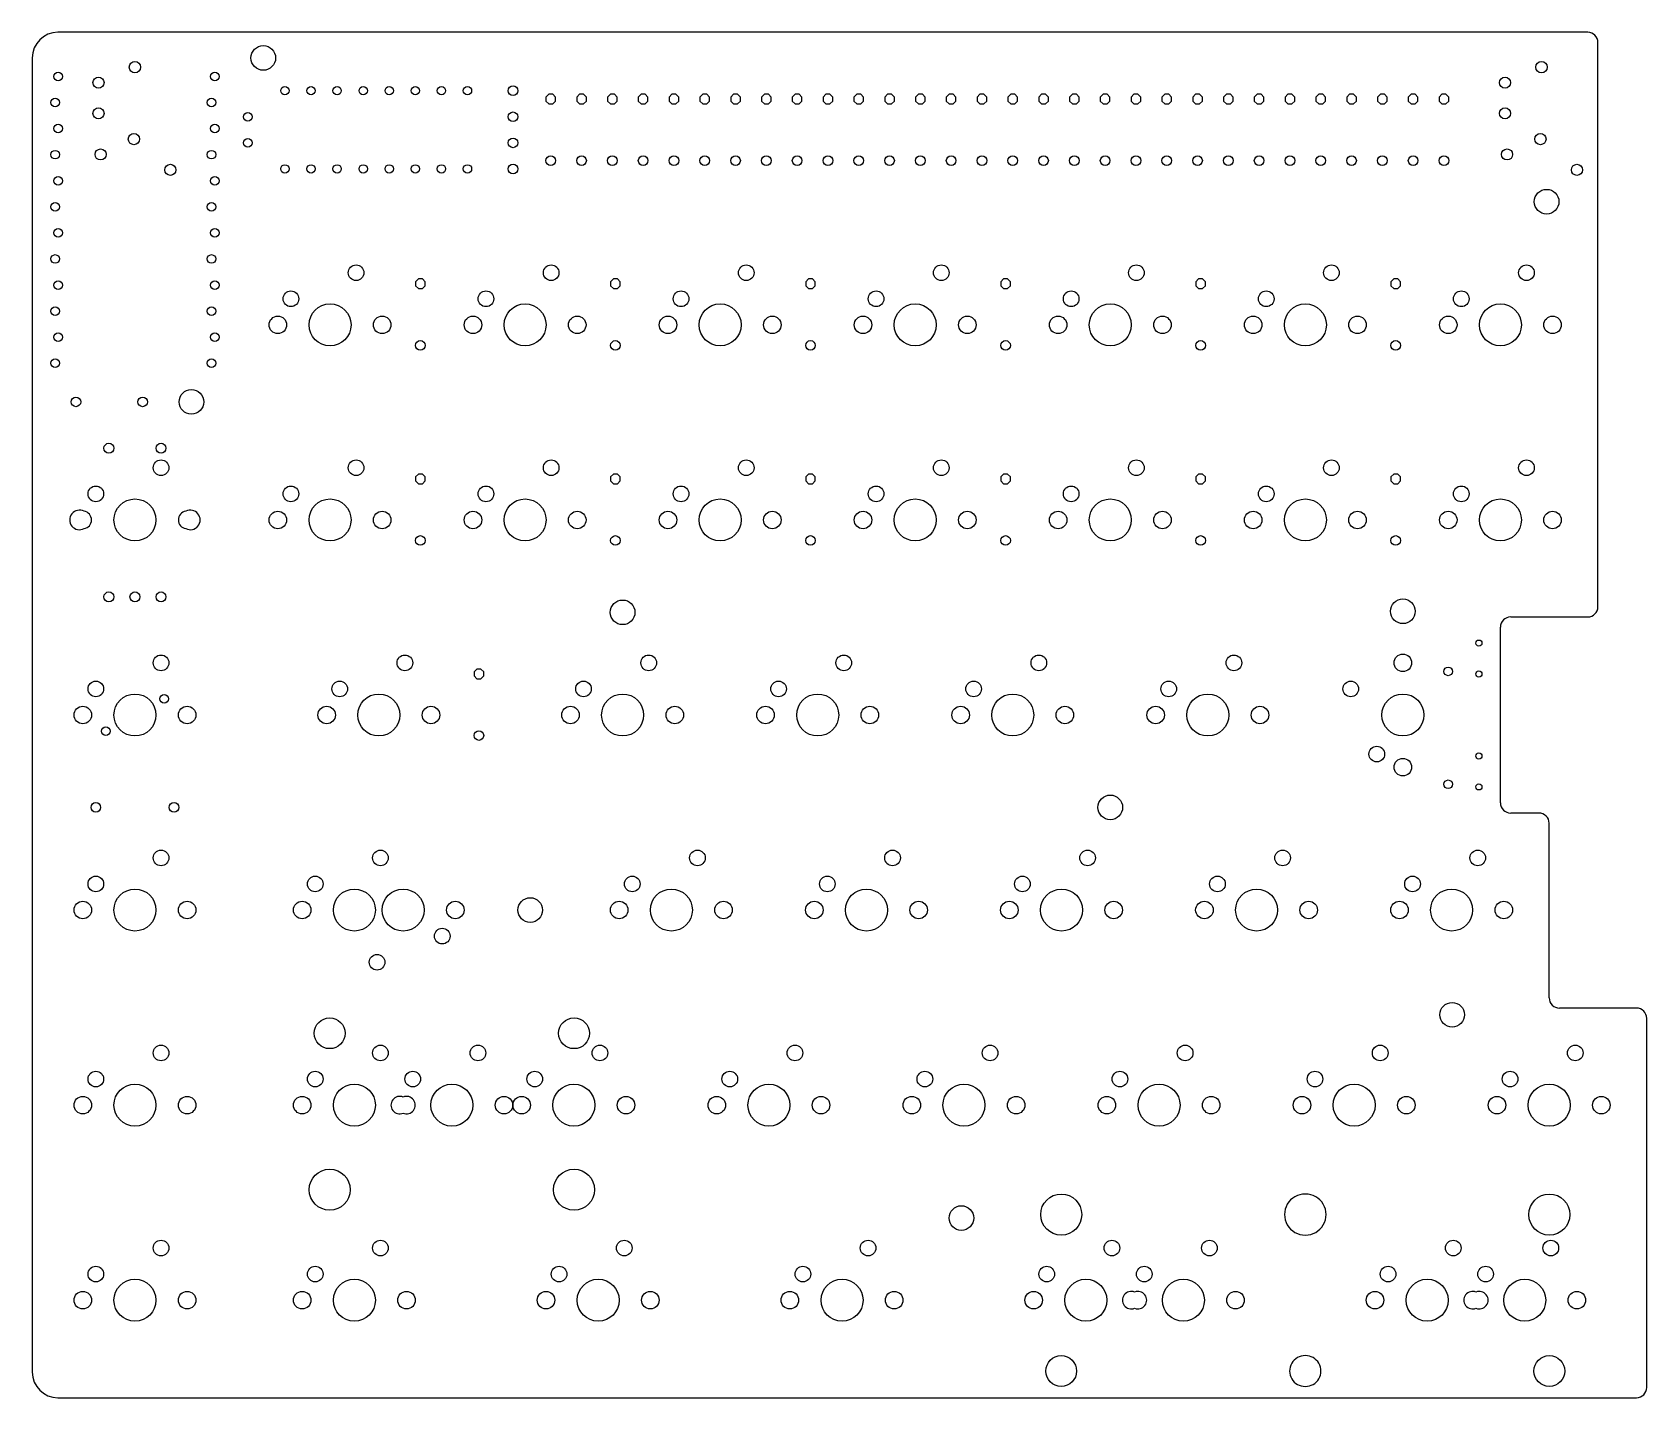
# Model space of a CAD drawing. Header units: millimetres. Extents: x 0 to 157, y 0 to 133.
import ezdxf

# ---------------------------------------------------------------- set-up
doc = ezdxf.new("R2010")
doc.units = ezdxf.units.MM

msp = doc.modelspace()

# ---------------------------------------------------------------- linework, layer by layer
at = {"color": 7, "linetype": 'Continuous', "lineweight": 25}
for p, q in [((151, 133), (2, 133)), ((152, 77.05), (152, 132)), ((-0.5, 130.5), (-0.5, 2.5)), ((49.805273, 126.9699), (49.5301, 126.694727)), ((49.5301, 126.694727), (49.5301, 126.305273)), ((49.5301, 126.305273), (49.805273, 126.0301)), ((50.194727, 126.9699), (49.805273, 126.9699)), ((49.805273, 126.0301), (50.194727, 126.0301)), ((50.4699, 126.694727), (50.194727, 126.9699)), ((50.194727, 126.0301), (50.4699, 126.305273)), ((50.4699, 126.305273), (50.4699, 126.694727)), ((52.805273, 126.9699), (52.5301, 126.694727)), ((52.5301, 126.694727), (52.5301, 126.305273)), ((52.5301, 126.305273), (52.805273, 126.0301)), ((53.194727, 126.9699), (52.805273, 126.9699)), ((52.805273, 126.0301), (53.194727, 126.0301)), ((53.4699, 126.694727), (53.194727, 126.9699)), ((53.194727, 126.0301), (53.4699, 126.305273)), ((53.4699, 126.305273), (53.4699, 126.694727)), ((55.805273, 126.9699), (55.5301, 126.694727)), ((55.5301, 126.694727), (55.5301, 126.305273)), ((55.5301, 126.305273), (55.805273, 126.0301)), ((56.194727, 126.9699), (55.805273, 126.9699)), ((55.805273, 126.0301), (56.194727, 126.0301)), ((56.4699, 126.694727), (56.194727, 126.9699)), ((56.194727, 126.0301), (56.4699, 126.305273)), ((56.4699, 126.305273), (56.4699, 126.694727)), ((58.805273, 126.9699), (58.5301, 126.694727)), ((58.5301, 126.694727), (58.5301, 126.305273)), ((58.5301, 126.305273), (58.805273, 126.0301)), ((59.194727, 126.9699), (58.805273, 126.9699)), ((58.805273, 126.0301), (59.194727, 126.0301)), ((59.4699, 126.694727), (59.194727, 126.9699)), ((59.194727, 126.0301), (59.4699, 126.305273)), ((59.4699, 126.305273), (59.4699, 126.694727)), ((61.805273, 126.9699), (61.5301, 126.694727)), ((61.5301, 126.694727), (61.5301, 126.305273)), ((61.5301, 126.305273), (61.805273, 126.0301)), ((62.194727, 126.9699), (61.805273, 126.9699)), ((61.805273, 126.0301), (62.194727, 126.0301)), ((62.4699, 126.694727), (62.194727, 126.9699)), ((62.194727, 126.0301), (62.4699, 126.305273)), ((62.4699, 126.305273), (62.4699, 126.694727)), ((64.805273, 126.9699), (64.5301, 126.694727)), ((64.5301, 126.694727), (64.5301, 126.305273)), ((64.5301, 126.305273), (64.805273, 126.0301)), ((65.194727, 126.9699), (64.805273, 126.9699)), ((64.805273, 126.0301), (65.194727, 126.0301)), ((65.4699, 126.694727), (65.194727, 126.9699)), ((65.194727, 126.0301), (65.4699, 126.305273)), ((65.4699, 126.305273), (65.4699, 126.694727)), ((67.805273, 126.9699), (67.5301, 126.694727)), ((67.5301, 126.694727), (67.5301, 126.305273)), ((67.5301, 126.305273), (67.805273, 126.0301)), ((68.194727, 126.9699), (67.805273, 126.9699)), ((67.805273, 126.0301), (68.194727, 126.0301)), ((68.4699, 126.694727), (68.194727, 126.9699)), ((68.194727, 126.0301), (68.4699, 126.305273)), ((68.4699, 126.305273), (68.4699, 126.694727)), ((70.805273, 126.9699), (70.5301, 126.694727)), ((70.5301, 126.694727), (70.5301, 126.305273)), ((70.5301, 126.305273), (70.805273, 126.0301)), ((71.194727, 126.9699), (70.805273, 126.9699)), ((70.805273, 126.0301), (71.194727, 126.0301)), ((71.4699, 126.694727), (71.194727, 126.9699)), ((71.194727, 126.0301), (71.4699, 126.305273)), ((71.4699, 126.305273), (71.4699, 126.694727)), ((73.805273, 126.9699), (73.5301, 126.694727)), ((73.5301, 126.694727), (73.5301, 126.305273)), ((73.5301, 126.305273), (73.805273, 126.0301)), ((74.194727, 126.9699), (73.805273, 126.9699)), ((73.805273, 126.0301), (74.194727, 126.0301)), ((74.4699, 126.694727), (74.194727, 126.9699)), ((74.194727, 126.0301), (74.4699, 126.305273)), ((74.4699, 126.305273), (74.4699, 126.694727)), ((76.805273, 126.9699), (76.5301, 126.694727)), ((76.5301, 126.694727), (76.5301, 126.305273)), ((76.5301, 126.305273), (76.805273, 126.0301)), ((77.194727, 126.9699), (76.805273, 126.9699)), ((76.805273, 126.0301), (77.194727, 126.0301)), ((77.4699, 126.694727), (77.194727, 126.9699)), ((77.194727, 126.0301), (77.4699, 126.305273)), ((77.4699, 126.305273), (77.4699, 126.694727)), ((79.805273, 126.9699), (79.5301, 126.694727)), ((79.5301, 126.694727), (79.5301, 126.305273)), ((79.5301, 126.305273), (79.805273, 126.0301)), ((80.194727, 126.9699), (79.805273, 126.9699)), ((79.805273, 126.0301), (80.194727, 126.0301)), ((80.4699, 126.694727), (80.194727, 126.9699)), ((80.194727, 126.0301), (80.4699, 126.305273)), ((80.4699, 126.305273), (80.4699, 126.694727)), ((82.805273, 126.9699), (82.5301, 126.694727)), ((82.5301, 126.694727), (82.5301, 126.305273)), ((82.5301, 126.305273), (82.805273, 126.0301)), ((83.194727, 126.9699), (82.805273, 126.9699)), ((82.805273, 126.0301), (83.194727, 126.0301)), ((83.4699, 126.694727), (83.194727, 126.9699)), ((83.194727, 126.0301), (83.4699, 126.305273)), ((83.4699, 126.305273), (83.4699, 126.694727)), ((85.805273, 126.9699), (85.5301, 126.694727)), ((85.5301, 126.694727), (85.5301, 126.305273)), ((85.5301, 126.305273), (85.805273, 126.0301)), ((86.194727, 126.9699), (85.805273, 126.9699)), ((85.805273, 126.0301), (86.194727, 126.0301)), ((86.4699, 126.694727), (86.194727, 126.9699)), ((86.194727, 126.0301), (86.4699, 126.305273)), ((86.4699, 126.305273), (86.4699, 126.694727)), ((88.805273, 126.9699), (88.5301, 126.694727)), ((88.5301, 126.694727), (88.5301, 126.305273)), ((88.5301, 126.305273), (88.805273, 126.0301)), ((89.194727, 126.9699), (88.805273, 126.9699)), ((88.805273, 126.0301), (89.194727, 126.0301)), ((89.4699, 126.694727), (89.194727, 126.9699)), ((89.194727, 126.0301), (89.4699, 126.305273)), ((89.4699, 126.305273), (89.4699, 126.694727)), ((91.805273, 126.9699), (91.5301, 126.694727)), ((91.5301, 126.694727), (91.5301, 126.305273)), ((91.5301, 126.305273), (91.805273, 126.0301)), ((92.194727, 126.9699), (91.805273, 126.9699)), ((91.805273, 126.0301), (92.194727, 126.0301)), ((92.4699, 126.694727), (92.194727, 126.9699)), ((92.194727, 126.0301), (92.4699, 126.305273)), ((92.4699, 126.305273), (92.4699, 126.694727)), ((94.805273, 126.9699), (94.5301, 126.694727)), ((94.5301, 126.694727), (94.5301, 126.305273)), ((94.5301, 126.305273), (94.805273, 126.0301)), ((95.194727, 126.9699), (94.805273, 126.9699)), ((94.805273, 126.0301), (95.194727, 126.0301)), ((95.4699, 126.694727), (95.194727, 126.9699)), ((95.194727, 126.0301), (95.4699, 126.305273)), ((95.4699, 126.305273), (95.4699, 126.694727)), ((97.805273, 126.9699), (97.5301, 126.694727)), ((97.5301, 126.694727), (97.5301, 126.305273)), ((97.5301, 126.305273), (97.805273, 126.0301)), ((98.194727, 126.9699), (97.805273, 126.9699)), ((97.805273, 126.0301), (98.194727, 126.0301)), ((98.4699, 126.694727), (98.194727, 126.9699)), ((98.194727, 126.0301), (98.4699, 126.305273)), ((98.4699, 126.305273), (98.4699, 126.694727)), ((100.805273, 126.9699), (100.5301, 126.694727)), ((100.5301, 126.694727), (100.5301, 126.305273)), ((100.5301, 126.305273), (100.805273, 126.0301)), ((101.194727, 126.9699), (100.805273, 126.9699)), ((100.805273, 126.0301), (101.194727, 126.0301)), ((101.4699, 126.694727), (101.194727, 126.9699)), ((101.194727, 126.0301), (101.4699, 126.305273)), ((101.4699, 126.305273), (101.4699, 126.694727)), ((103.805273, 126.9699), (103.5301, 126.694727)), ((103.5301, 126.694727), (103.5301, 126.305273)), ((103.5301, 126.305273), (103.805273, 126.0301)), ((104.194727, 126.9699), (103.805273, 126.9699)), ((103.805273, 126.0301), (104.194727, 126.0301)), ((104.4699, 126.694727), (104.194727, 126.9699)), ((104.194727, 126.0301), (104.4699, 126.305273)), ((104.4699, 126.305273), (104.4699, 126.694727)), ((106.805273, 126.9699), (106.5301, 126.694727)), ((106.5301, 126.694727), (106.5301, 126.305273)), ((106.5301, 126.305273), (106.805273, 126.0301)), ((107.194727, 126.9699), (106.805273, 126.9699)), ((106.805273, 126.0301), (107.194727, 126.0301)), ((107.4699, 126.694727), (107.194727, 126.9699)), ((107.194727, 126.0301), (107.4699, 126.305273)), ((107.4699, 126.305273), (107.4699, 126.694727)), ((109.805273, 126.9699), (109.5301, 126.694727)), ((109.5301, 126.694727), (109.5301, 126.305273)), ((109.5301, 126.305273), (109.805273, 126.0301)), ((110.194727, 126.9699), (109.805273, 126.9699)), ((109.805273, 126.0301), (110.194727, 126.0301)), ((110.4699, 126.694727), (110.194727, 126.9699)), ((110.194727, 126.0301), (110.4699, 126.305273)), ((110.4699, 126.305273), (110.4699, 126.694727)), ((112.805273, 126.9699), (112.5301, 126.694727)), ((112.5301, 126.694727), (112.5301, 126.305273)), ((112.5301, 126.305273), (112.805273, 126.0301)), ((113.194727, 126.9699), (112.805273, 126.9699)), ((112.805273, 126.0301), (113.194727, 126.0301)), ((113.4699, 126.694727), (113.194727, 126.9699)), ((113.194727, 126.0301), (113.4699, 126.305273)), ((113.4699, 126.305273), (113.4699, 126.694727)), ((115.805273, 126.9699), (115.5301, 126.694727)), ((115.5301, 126.694727), (115.5301, 126.305273)), ((115.5301, 126.305273), (115.805273, 126.0301)), ((116.194727, 126.9699), (115.805273, 126.9699)), ((115.805273, 126.0301), (116.194727, 126.0301)), ((116.4699, 126.694727), (116.194727, 126.9699)), ((116.194727, 126.0301), (116.4699, 126.305273)), ((116.4699, 126.305273), (116.4699, 126.694727)), ((118.805273, 126.9699), (118.5301, 126.694727)), ((118.5301, 126.694727), (118.5301, 126.305273)), ((118.5301, 126.305273), (118.805273, 126.0301)), ((119.194727, 126.9699), (118.805273, 126.9699)), ((118.805273, 126.0301), (119.194727, 126.0301)), ((119.4699, 126.694727), (119.194727, 126.9699)), ((119.194727, 126.0301), (119.4699, 126.305273)), ((119.4699, 126.305273), (119.4699, 126.694727)), ((121.805273, 126.9699), (121.5301, 126.694727)), ((121.5301, 126.694727), (121.5301, 126.305273)), ((121.5301, 126.305273), (121.805273, 126.0301)), ((122.194727, 126.9699), (121.805273, 126.9699)), ((121.805273, 126.0301), (122.194727, 126.0301)), ((122.4699, 126.694727), (122.194727, 126.9699)), ((122.194727, 126.0301), (122.4699, 126.305273)), ((122.4699, 126.305273), (122.4699, 126.694727)), ((124.805273, 126.9699), (124.5301, 126.694727)), ((124.5301, 126.694727), (124.5301, 126.305273)), ((124.5301, 126.305273), (124.805273, 126.0301)), ((125.194727, 126.9699), (124.805273, 126.9699)), ((124.805273, 126.0301), (125.194727, 126.0301)), ((125.4699, 126.694727), (125.194727, 126.9699)), ((125.194727, 126.0301), (125.4699, 126.305273)), ((125.4699, 126.305273), (125.4699, 126.694727)), ((127.805273, 126.9699), (127.5301, 126.694727)), ((127.5301, 126.694727), (127.5301, 126.305273)), ((127.5301, 126.305273), (127.805273, 126.0301)), ((128.194727, 126.9699), (127.805273, 126.9699)), ((127.805273, 126.0301), (128.194727, 126.0301)), ((128.4699, 126.694727), (128.194727, 126.9699)), ((128.194727, 126.0301), (128.4699, 126.305273)), ((128.4699, 126.305273), (128.4699, 126.694727)), ((130.805273, 126.9699), (130.5301, 126.694727)), ((130.5301, 126.694727), (130.5301, 126.305273)), ((130.5301, 126.305273), (130.805273, 126.0301)), ((131.194727, 126.9699), (130.805273, 126.9699)), ((130.805273, 126.0301), (131.194727, 126.0301)), ((131.4699, 126.694727), (131.194727, 126.9699)), ((131.194727, 126.0301), (131.4699, 126.305273)), ((131.4699, 126.305273), (131.4699, 126.694727)), ((133.805273, 126.9699), (133.5301, 126.694727)), ((133.5301, 126.694727), (133.5301, 126.305273)), ((133.5301, 126.305273), (133.805273, 126.0301)), ((134.194727, 126.9699), (133.805273, 126.9699)), ((133.805273, 126.0301), (134.194727, 126.0301)), ((134.4699, 126.694727), (134.194727, 126.9699)), ((134.194727, 126.0301), (134.4699, 126.305273)), ((134.4699, 126.305273), (134.4699, 126.694727)), ((136.805273, 126.9699), (136.5301, 126.694727)), ((136.5301, 126.694727), (136.5301, 126.305273)), ((136.5301, 126.305273), (136.805273, 126.0301)), ((137.194727, 126.9699), (136.805273, 126.9699)), ((136.805273, 126.0301), (137.194727, 126.0301)), ((137.4699, 126.694727), (137.194727, 126.9699)), ((137.194727, 126.0301), (137.4699, 126.305273)), ((137.4699, 126.305273), (137.4699, 126.694727)), ((37.105273, 108.9699), (36.8301, 108.694727)), ((36.8301, 108.694727), (36.8301, 108.305273)), ((37.494727, 108.9699), (37.105273, 108.9699)), ((37.7699, 108.694727), (37.494727, 108.9699)), ((37.7699, 108.305273), (37.7699, 108.694727)), ((56.105273, 108.9699), (55.8301, 108.694727)), ((55.8301, 108.694727), (55.8301, 108.305273)), ((56.494727, 108.9699), (56.105273, 108.9699)), ((56.7699, 108.694727), (56.494727, 108.9699)), ((56.7699, 108.305273), (56.7699, 108.694727)), ((75.105273, 108.9699), (74.8301, 108.694727)), ((74.8301, 108.694727), (74.8301, 108.305273)), ((75.494727, 108.9699), (75.105273, 108.9699)), ((75.7699, 108.694727), (75.494727, 108.9699)), ((75.7699, 108.305273), (75.7699, 108.694727)), ((94.105273, 108.9699), (93.8301, 108.694727)), ((93.8301, 108.694727), (93.8301, 108.305273)), ((94.494727, 108.9699), (94.105273, 108.9699)), ((94.7699, 108.694727), (94.494727, 108.9699)), ((94.7699, 108.305273), (94.7699, 108.694727)), ((113.105273, 108.9699), (112.8301, 108.694727)), ((112.8301, 108.694727), (112.8301, 108.305273)), ((113.494727, 108.9699), (113.105273, 108.9699)), ((113.7699, 108.694727), (113.494727, 108.9699)), ((113.7699, 108.305273), (113.7699, 108.694727)), ((132.105273, 108.9699), (131.8301, 108.694727)), ((131.8301, 108.694727), (131.8301, 108.305273)), ((132.494727, 108.9699), (132.105273, 108.9699)), ((132.7699, 108.694727), (132.494727, 108.9699)), ((132.7699, 108.305273), (132.7699, 108.694727)), ((36.8301, 108.305273), (37.105273, 108.0301)), ((37.105273, 108.0301), (37.494727, 108.0301)), ((37.494727, 108.0301), (37.7699, 108.305273)), ((55.8301, 108.305273), (56.105273, 108.0301)), ((56.105273, 108.0301), (56.494727, 108.0301)), ((56.494727, 108.0301), (56.7699, 108.305273)), ((74.8301, 108.305273), (75.105273, 108.0301)), ((75.105273, 108.0301), (75.494727, 108.0301)), ((75.494727, 108.0301), (75.7699, 108.305273)), ((93.8301, 108.305273), (94.105273, 108.0301)), ((94.105273, 108.0301), (94.494727, 108.0301)), ((94.494727, 108.0301), (94.7699, 108.305273)), ((112.8301, 108.305273), (113.105273, 108.0301)), ((113.105273, 108.0301), (113.494727, 108.0301)), ((113.494727, 108.0301), (113.7699, 108.305273)), ((131.8301, 108.305273), (132.105273, 108.0301)), ((132.105273, 108.0301), (132.494727, 108.0301)), ((132.494727, 108.0301), (132.7699, 108.305273)), ((37.105273, 89.9699), (36.8301, 89.694727)), ((36.8301, 89.694727), (36.8301, 89.305273)), ((37.494727, 89.9699), (37.105273, 89.9699)), ((37.7699, 89.694727), (37.494727, 89.9699)), ((37.7699, 89.305273), (37.7699, 89.694727)), ((56.105273, 89.9699), (55.8301, 89.694727)), ((55.8301, 89.694727), (55.8301, 89.305273)), ((56.494727, 89.9699), (56.105273, 89.9699)), ((56.7699, 89.694727), (56.494727, 89.9699)), ((56.7699, 89.305273), (56.7699, 89.694727)), ((75.105273, 89.9699), (74.8301, 89.694727)), ((74.8301, 89.694727), (74.8301, 89.305273)), ((75.494727, 89.9699), (75.105273, 89.9699)), ((75.7699, 89.694727), (75.494727, 89.9699)), ((75.7699, 89.305273), (75.7699, 89.694727)), ((94.105273, 89.9699), (93.8301, 89.694727)), ((93.8301, 89.694727), (93.8301, 89.305273)), ((94.494727, 89.9699), (94.105273, 89.9699)), ((94.7699, 89.694727), (94.494727, 89.9699)), ((94.7699, 89.305273), (94.7699, 89.694727)), ((113.105273, 89.9699), (112.8301, 89.694727)), ((112.8301, 89.694727), (112.8301, 89.305273)), ((113.494727, 89.9699), (113.105273, 89.9699)), ((113.7699, 89.694727), (113.494727, 89.9699)), ((113.7699, 89.305273), (113.7699, 89.694727)), ((132.105273, 89.9699), (131.8301, 89.694727)), ((131.8301, 89.694727), (131.8301, 89.305273)), ((132.494727, 89.9699), (132.105273, 89.9699)), ((132.7699, 89.694727), (132.494727, 89.9699)), ((132.7699, 89.305273), (132.7699, 89.694727)), ((36.8301, 89.305273), (37.105273, 89.0301)), ((37.105273, 89.0301), (37.494727, 89.0301)), ((37.494727, 89.0301), (37.7699, 89.305273)), ((55.8301, 89.305273), (56.105273, 89.0301)), ((56.105273, 89.0301), (56.494727, 89.0301)), ((56.494727, 89.0301), (56.7699, 89.305273)), ((74.8301, 89.305273), (75.105273, 89.0301)), ((75.105273, 89.0301), (75.494727, 89.0301)), ((75.494727, 89.0301), (75.7699, 89.305273)), ((93.8301, 89.305273), (94.105273, 89.0301)), ((94.105273, 89.0301), (94.494727, 89.0301)), ((94.494727, 89.0301), (94.7699, 89.305273)), ((112.8301, 89.305273), (113.105273, 89.0301)), ((113.105273, 89.0301), (113.494727, 89.0301)), ((113.494727, 89.0301), (113.7699, 89.305273)), ((131.8301, 89.305273), (132.105273, 89.0301)), ((132.105273, 89.0301), (132.494727, 89.0301)), ((132.494727, 89.0301), (132.7699, 89.305273)), ((143.5, 76.05), (151, 76.05)), ((142.5, 57.95), (142.5, 75.05)), ((42.805273, 70.9699), (42.5301, 70.694727)), ((43.194727, 70.9699), (42.805273, 70.9699)), ((43.4699, 70.694727), (43.194727, 70.9699)), ((42.5301, 70.694727), (42.5301, 70.305273)), ((42.5301, 70.305273), (42.805273, 70.0301)), ((42.805273, 70.0301), (43.194727, 70.0301)), ((43.194727, 70.0301), (43.4699, 70.305273)), ((43.4699, 70.305273), (43.4699, 70.694727)), ((146.25, 56.95), (143.5, 56.95)), ((147.25, 38.95), (147.25, 55.95)), ((155.75, 37.95), (148.25, 37.95)), ((156.75, 1), (156.75, 36.95)), ((2, 0), (155.75, 0))]:
    msp.add_line(p, q, dxfattribs=at)
for centre, radius in [((22, 130.5), 1.2), ((2.0324, 128.7), 0.4191), ((9.5, 129.6), 0.55), ((17.2724, 128.7), 0.4191), ((146.5, 129.6), 0.55), ((5.95, 128.1), 0.53975), ((24.11, 127.31), 0.4064), ((26.65, 127.31), 0.4064), ((29.19, 127.31), 0.4064), ((31.73, 127.31), 0.4064), ((34.27, 127.31), 0.4064), ((36.81, 127.31), 0.4064), ((39.35, 127.31), 0.4064), ((41.89, 127.31), 0.4064), ((46.33, 127.31), 0.4699), ((142.95, 128.1), 0.53975), ((1.7276, 126.16), 0.4191), ((16.9676, 126.16), 0.4191), ((5.95, 125.1), 0.53975), ((20.5, 124.77), 0.41275), ((46.33, 124.77), 0.4699), ((142.95, 125.1), 0.53975), ((2.0324, 123.62), 0.4191), ((9.4, 122.6), 0.55), ((17.2724, 123.62), 0.4191), ((46.33, 122.23), 0.4699), ((146.4, 122.6), 0.55), ((1.7276, 121.08), 0.4191), ((6.15, 121.1), 0.53975), ((16.9676, 121.08), 0.4191), ((20.5, 122.23), 0.41275), ((143.15, 121.1), 0.53975), ((12.95, 119.6), 0.53975), ((24.11, 119.69), 0.4064), ((26.65, 119.69), 0.4064), ((29.19, 119.69), 0.4064), ((31.73, 119.69), 0.4064), ((34.27, 119.69), 0.4064), ((36.81, 119.69), 0.4064), ((39.35, 119.69), 0.4064), ((41.89, 119.69), 0.4064), ((46.33, 119.69), 0.4699), ((50, 120.5), 0.4699), ((53, 120.5), 0.4699), ((56, 120.5), 0.4699), ((59, 120.5), 0.4699), ((62, 120.5), 0.4699), ((65, 120.5), 0.4699), ((68, 120.5), 0.4699), ((71, 120.5), 0.4699), ((74, 120.5), 0.4699), ((77, 120.5), 0.4699), ((80, 120.5), 0.4699), ((83, 120.5), 0.4699), ((86, 120.5), 0.4699), ((89, 120.5), 0.4699), ((92, 120.5), 0.4699), ((95, 120.5), 0.4699), ((98, 120.5), 0.4699), ((101, 120.5), 0.4699), ((104, 120.5), 0.4699), ((107, 120.5), 0.4699), ((110, 120.5), 0.4699), ((113, 120.5), 0.4699), ((116, 120.5), 0.4699), ((119, 120.5), 0.4699), ((122, 120.5), 0.4699), ((125, 120.5), 0.4699), ((128, 120.5), 0.4699), ((131, 120.5), 0.4699), ((134, 120.5), 0.4699), ((137, 120.5), 0.4699), ((149.95, 119.6), 0.53975), ((2.0324, 118.54), 0.4191), ((17.2724, 118.54), 0.4191), ((1.7276, 116), 0.4191), ((16.9676, 116), 0.4191), ((147, 116.5), 1.2), ((2.0324, 113.46), 0.4191), ((17.2724, 113.46), 0.4191), ((1.7276, 110.92), 0.4191), ((16.9676, 110.92), 0.4191), ((31.04, 109.58), 0.762), ((50.04, 109.58), 0.762), ((69.04, 109.58), 0.762), ((88.04, 109.58), 0.762), ((107.04, 109.58), 0.762), ((126.04, 109.58), 0.762), ((145.04, 109.58), 0.762), ((2.0324, 108.38), 0.4191), ((17.2724, 108.38), 0.4191), ((24.69, 107.04), 0.762), ((43.69, 107.04), 0.762), ((62.69, 107.04), 0.762), ((81.69, 107.04), 0.762), ((100.69, 107.04), 0.762), ((119.69, 107.04), 0.762), ((138.69, 107.04), 0.762), ((1.7276, 105.84), 0.4191), ((16.9676, 105.84), 0.4191), ((28.5, 104.5), 2.0447), ((47.5, 104.5), 2.0447), ((66.5, 104.5), 2.0447), ((85.5, 104.5), 2.0447), ((104.5, 104.5), 2.0447), ((123.5, 104.5), 2.0447), ((142.5, 104.5), 2.0447), ((23.42, 104.5), 0.8534), ((33.58, 104.5), 0.8534), ((42.42, 104.5), 0.8534), ((52.58, 104.5), 0.8534), ((61.42, 104.5), 0.8534), ((71.58, 104.5), 0.8534), ((80.42, 104.5), 0.8534), ((90.58, 104.5), 0.8534), ((99.42, 104.5), 0.8534), ((109.58, 104.5), 0.8534), ((118.42, 104.5), 0.8534), ((128.58, 104.5), 0.8534), ((137.42, 104.5), 0.8534), ((147.58, 104.5), 0.8534), ((2.0324, 103.3), 0.4191), ((17.2724, 103.3), 0.4191), ((37.3, 102.5), 0.4699), ((56.3, 102.5), 0.4699), ((75.3, 102.5), 0.4699), ((94.3, 102.5), 0.4699), ((113.3, 102.5), 0.4699), ((132.3, 102.5), 0.4699), ((1.7276, 100.76), 0.4191), ((16.9676, 100.76), 0.4191), ((15, 97), 1.2), ((3.75, 97), 0.46875), ((10.25, 97), 0.46875), ((6.96, 92.485), 0.4826), ((12.04, 92.485), 0.4826), ((12.04, 90.58), 0.762), ((31.04, 90.58), 0.762), ((50.04, 90.58), 0.762), ((69.04, 90.58), 0.762), ((88.04, 90.58), 0.762), ((107.04, 90.58), 0.762), ((126.04, 90.58), 0.762), ((145.04, 90.58), 0.762), ((5.69, 88.04), 0.762), ((24.69, 88.04), 0.762), ((43.69, 88.04), 0.762), ((62.69, 88.04), 0.762), ((81.69, 88.04), 0.762), ((100.69, 88.04), 0.762), ((119.69, 88.04), 0.762), ((138.69, 88.04), 0.762), ((9.5, 85.5), 2.0447), ((28.5, 85.5), 2.0447), ((47.5, 85.5), 2.0447), ((66.5, 85.5), 2.0447), ((85.5, 85.5), 2.0447), ((104.5, 85.5), 2.0447), ((123.5, 85.5), 2.0447), ((142.5, 85.5), 2.0447), ((23.42, 85.5), 0.8534), ((33.58, 85.5), 0.8534), ((42.42, 85.5), 0.8534), ((52.58, 85.5), 0.8534), ((61.42, 85.5), 0.8534), ((71.58, 85.5), 0.8534), ((80.42, 85.5), 0.8534), ((90.58, 85.5), 0.8534), ((99.42, 85.5), 0.8534), ((109.58, 85.5), 0.8534), ((118.42, 85.5), 0.8534), ((128.58, 85.5), 0.8534), ((137.42, 85.5), 0.8534), ((147.58, 85.5), 0.8534), ((37.3, 83.5), 0.4699), ((56.3, 83.5), 0.4699), ((75.3, 83.5), 0.4699), ((94.3, 83.5), 0.4699), ((113.3, 83.5), 0.4699), ((132.3, 83.5), 0.4699), ((6.96, 78.007), 0.4826), ((9.5, 78.007), 0.4826), ((12.04, 78.007), 0.4826), ((57, 76.5), 1.2), ((133, 76.6), 1.2), ((12.04, 71.58), 0.762), ((35.79, 71.58), 0.762), ((59.54, 71.58), 0.762), ((78.54, 71.58), 0.762), ((97.54, 71.58), 0.762), ((116.54, 71.58), 0.762), ((133, 71.58), 0.8534), ((140.4, 73.5), 0.3), ((137.4, 70.75), 0.4191), ((140.4, 70.5), 0.3), ((5.69, 69.04), 0.762), ((29.44, 69.04), 0.762), ((53.19, 69.04), 0.762), ((72.19, 69.04), 0.762), ((91.19, 69.04), 0.762), ((110.19, 69.04), 0.762), ((127.92, 69.04), 0.762), ((9.5, 66.5), 2.0447), ((12.3425, 68.0756), 0.4191), ((33.25, 66.5), 2.0447), ((57, 66.5), 2.0447), ((76, 66.5), 2.0447), ((95, 66.5), 2.0447), ((114, 66.5), 2.0447), ((133, 66.5), 2.0447), ((4.42, 66.5), 0.8534), ((14.58, 66.5), 0.8534), ((28.17, 66.5), 0.8534), ((38.33, 66.5), 0.8534), ((51.92, 66.5), 0.8534), ((62.08, 66.5), 0.8534), ((70.92, 66.5), 0.8534), ((81.08, 66.5), 0.8534), ((89.92, 66.5), 0.8534), ((100.08, 66.5), 0.8534), ((108.92, 66.5), 0.8534), ((119.08, 66.5), 0.8534), ((6.6575, 64.9244), 0.4191), ((43, 64.5), 0.4699), ((130.46, 62.69), 0.762), ((133, 61.42), 0.8534), ((140.4, 62.5), 0.3), ((137.4, 59.75), 0.4191), ((140.4, 59.5), 0.3), ((104.5, 57.5), 1.2), ((5.69, 57.5), 0.4699), ((13.31, 57.5), 0.4699), ((12.04, 52.58), 0.762), ((33.41, 52.58), 0.762), ((64.29, 52.58), 0.762), ((83.29, 52.58), 0.762), ((102.29, 52.58), 0.762), ((121.29, 52.58), 0.762), ((140.29, 52.58), 0.762), ((5.69, 50.04), 0.762), ((27.06, 50.04), 0.762), ((57.94, 50.04), 0.762), ((76.94, 50.04), 0.762), ((95.94, 50.04), 0.762), ((114.94, 50.04), 0.762), ((133.94, 50.04), 0.762), ((9.5, 47.5), 2.0447), ((30.87, 47.5), 2.0447), ((35.62, 47.5), 2.0447), ((61.75, 47.5), 2.0447), ((80.75, 47.5), 2.0447), ((99.75, 47.5), 2.0447), ((118.75, 47.5), 2.0447), ((137.75, 47.5), 2.0447), ((4.42, 47.5), 0.8534), ((14.58, 47.5), 0.8534), ((25.79, 47.5), 0.8534), ((40.7, 47.5), 0.8534), ((48, 47.5), 1.2), ((56.67, 47.5), 0.8534), ((66.83, 47.5), 0.8534), ((75.67, 47.5), 0.8534), ((85.83, 47.5), 0.8534), ((94.67, 47.5), 0.8534), ((104.83, 47.5), 0.8534), ((113.67, 47.5), 0.8534), ((123.83, 47.5), 0.8534), ((132.67, 47.5), 0.8534), ((142.83, 47.5), 0.8534), ((39.43, 44.96), 0.762), ((33.08, 42.42), 0.762), ((137.8, 37.3), 1.2), ((28.47, 35.5), 1.5), ((52.27, 35.5), 1.5), ((12.04, 33.58), 0.762), ((33.41, 33.58), 0.762), ((42.91, 33.58), 0.762), ((54.79, 33.58), 0.762), ((73.79, 33.58), 0.762), ((92.79, 33.58), 0.762), ((111.79, 33.58), 0.762), ((130.79, 33.58), 0.762), ((149.79, 33.58), 0.762), ((5.69, 31.04), 0.762), ((27.06, 31.04), 0.762), ((36.56, 31.04), 0.762), ((48.44, 31.04), 0.762), ((67.44, 31.04), 0.762), ((86.44, 31.04), 0.762), ((105.44, 31.04), 0.762), ((124.44, 31.04), 0.762), ((143.44, 31.04), 0.762), ((9.5, 28.5), 2.0447), ((30.87, 28.5), 2.0447), ((40.37, 28.5), 2.0447), ((52.25, 28.5), 2.0447), ((71.25, 28.5), 2.0447), ((90.25, 28.5), 2.0447), ((109.25, 28.5), 2.0447), ((128.25, 28.5), 2.0447), ((147.25, 28.5), 2.0447), ((4.42, 28.5), 0.8534), ((14.58, 28.5), 0.8534), ((25.79, 28.5), 0.8534), ((45.45, 28.5), 0.8534), ((47.17, 28.5), 0.8534), ((57.33, 28.5), 0.8534), ((66.17, 28.5), 0.8534), ((76.33, 28.5), 0.8534), ((85.17, 28.5), 0.8534), ((95.33, 28.5), 0.8534), ((104.17, 28.5), 0.8534), ((114.33, 28.5), 0.8534), ((123.17, 28.5), 0.8534), ((133.33, 28.5), 0.8534), ((142.17, 28.5), 0.8534), ((152.33, 28.5), 0.8534), ((28.47, 20.26), 2), ((52.27, 20.26), 2), ((99.72, 17.84), 2), ((147.27, 17.84), 2), ((90, 17.5), 1.2), ((12.04, 14.58), 0.762), ((33.41, 14.58), 0.762), ((57.16, 14.58), 0.762), ((80.91, 14.58), 0.762), ((104.66, 14.58), 0.762), ((114.16, 14.58), 0.762), ((137.91, 14.58), 0.762), ((147.41, 14.58), 0.762), ((5.69, 12.04), 0.762), ((27.06, 12.04), 0.762), ((50.81, 12.04), 0.762), ((74.56, 12.04), 0.762), ((98.31, 12.04), 0.762), ((107.81, 12.04), 0.762), ((131.56, 12.04), 0.762), ((141.06, 12.04), 0.762), ((9.5, 9.5), 2.0447), ((30.87, 9.5), 2.0447), ((54.62, 9.5), 2.0447), ((78.37, 9.5), 2.0447), ((102.12, 9.5), 2.0447), ((111.62, 9.5), 2.0447), ((135.37, 9.5), 2.0447), ((144.87, 9.5), 2.0447), ((4.42, 9.5), 0.8534), ((14.58, 9.5), 0.8534), ((25.79, 9.5), 0.8534), ((35.95, 9.5), 0.8534), ((49.54, 9.5), 0.8534), ((59.7, 9.5), 0.8534), ((73.29, 9.5), 0.8534), ((83.45, 9.5), 0.8534), ((97.04, 9.5), 0.8534), ((116.7, 9.5), 0.8534), ((130.29, 9.5), 0.8534), ((149.95, 9.5), 0.8534), ((99.72, 2.6), 1.5), ((147.27, 2.6), 1.5)]:
    msp.add_circle(centre, radius, dxfattribs=at)
for centre, radius, start, end in [((2, 130.5), 2.5, 90, 180), ((151, 132), 1, 0, 90), ((4.1, 85.5), 0.9525, 62.512425, 297.487575), ((4.42, 85.5), 0.8534, 278.058446, 81.941554), ((14.58, 85.5), 0.8534, 98.058446, 261.941554), ((14.9, 85.5), 0.9525, 242.512425, 117.487575), ((143.5, 75.05), 1, 90, 180), ((151, 77.05), 1, 270, 0), ((143.5, 57.95), 1, 180, 270), ((146.25, 55.95), 1, 0, 90), ((148.25, 38.95), 1, 180, 270), ((155.75, 36.95), 1, 0, 90), ((35.29, 28.5), 0.8534, 67.251393, 292.748607), ((35.95, 28.5), 0.8534, 247.251393, 112.748607), ((123.47, 17.84), 2, 89.283784, 270.716216), ((123.52, 17.84), 2, 269.283784, 90.716216), ((106.54, 9.5), 0.8534, 67.251393, 292.748607), ((107.2, 9.5), 0.8534, 247.251393, 112.748607), ((139.79, 9.5), 0.8534, 67.251393, 292.748607), ((140.45, 9.5), 0.8534, 247.251393, 112.748607), ((123.47, 2.6), 1.5, 89.045026, 270.954974), ((123.52, 2.6), 1.5, 269.045026, 90.954974), ((2, 2.5), 2.5, 180, 270), ((155.75, 1), 1, 270, 0)]:
    msp.add_arc(centre, radius, start, end, dxfattribs=at)

doc.saveas('drawing.dxf')
